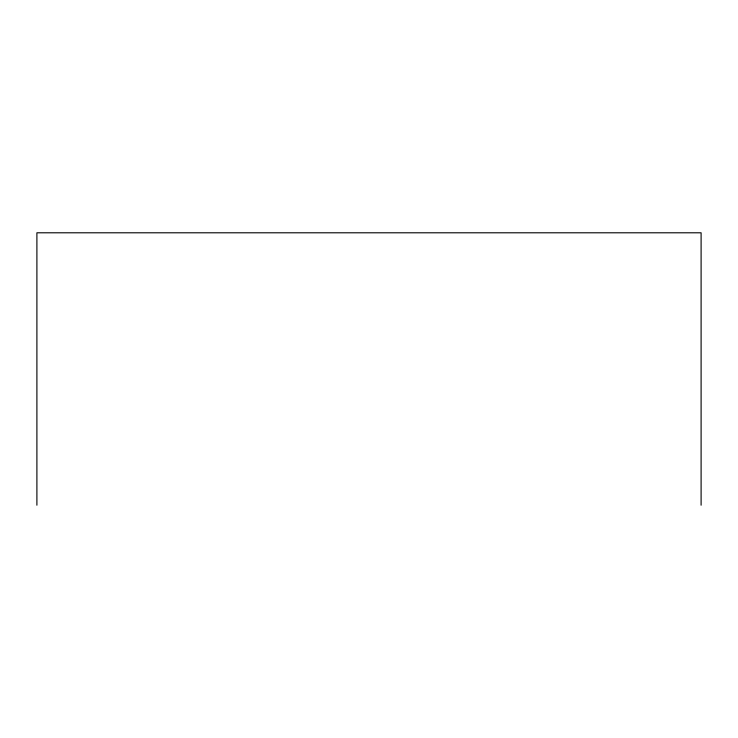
<?xml version="1.0" encoding="UTF-8"?>
<svg xmlns="http://www.w3.org/2000/svg" width="738" height="738" viewBox="0 0 738 738"><rect width="100%" height="100%" fill="white"/><g stroke="black" fill="none" stroke-linecap="round" stroke-linejoin="round"><path stroke-width="1.11" d="M701.1 505.207L701.1 232.793L36.9 232.793L36.9 505.207"/></g></svg>
